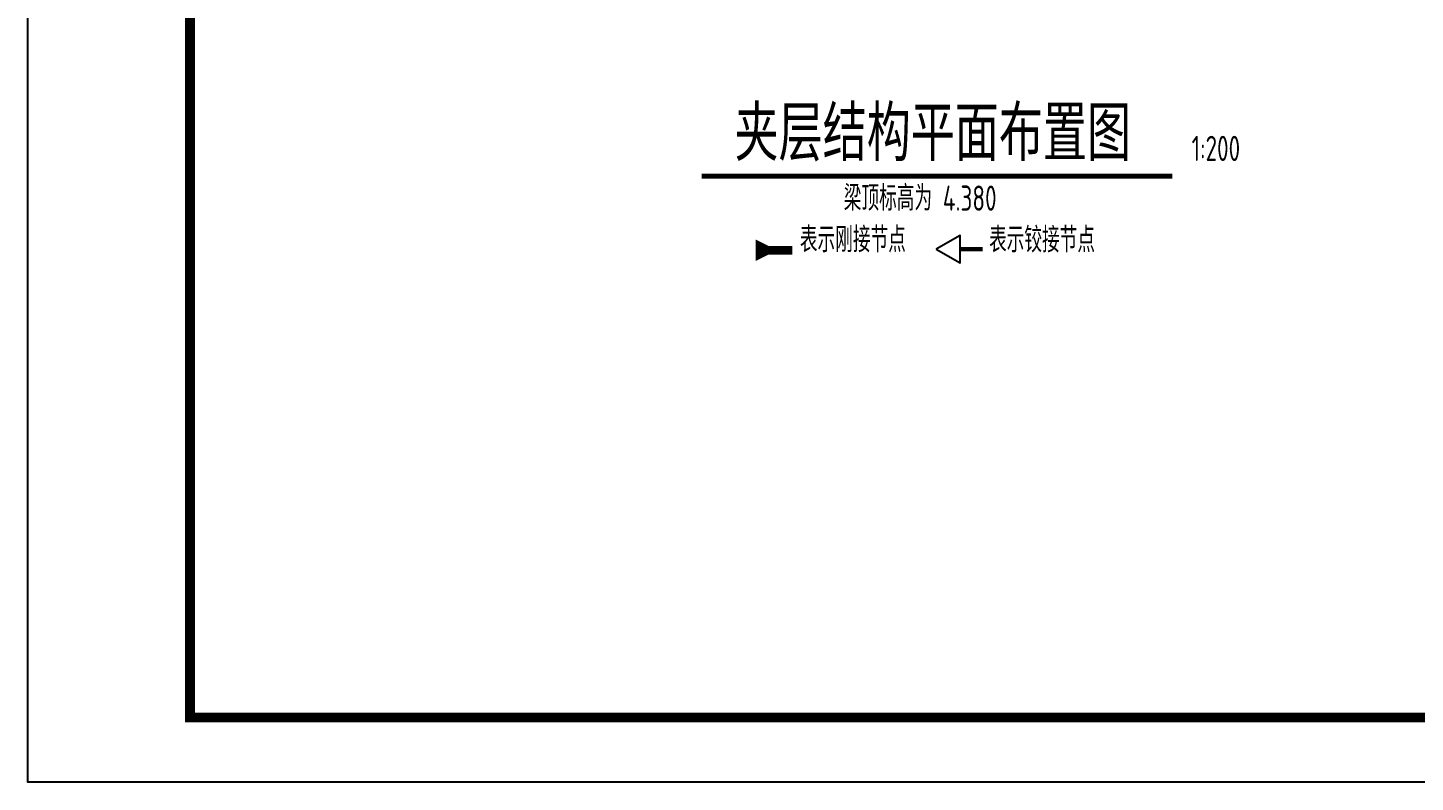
# Model space of a CAD drawing. Extents: x 180850 to 1399066, y 48356 to 327880.
# Drawn here: x 552678 to 582915, y 136382 to 152832 of the extents above; entities that cross this region are included whole.
import ezdxf
from ezdxf.enums import TextEntityAlignment as Align

# ---------------------------------------------------------------- set-up
doc = ezdxf.new("R2010")
doc.units = 0
doc.header["$LTSCALE"] = 1000
for name, color, linetype in [('DIM_SYMB', 3, 'Continuous'), ('Gjlx', 3, 'Continuous'), ('GZ', 50, 'Continuous'), ('Jjlx', 2, 'Continuous'), ('NUM', 7, 'Continuous'), ('PUB_TITLE', 4, 'Continuous'), ('STPM_RBEAM_SIG', 2, 'Continuous')]:
    doc.layers.add(name, color=color, linetype=linetype)
doc.styles.add('TSSD_Norm', font='tssdeng.shx', dxfattribs={"bigfont": 'hztxt.shx'})

msp = doc.modelspace()

# ---------------------------------------------------------------- linework, layer by layer
at = {"layer": 'DIM_SYMB', "const_width": 105}
msp.add_lwpolyline([(567362.43, 149596.35), (577621.42, 149596.35)], dxfattribs=at)
at = {"layer": 'Gjlx', "const_width": 187.5}
msp.add_lwpolyline([(568541.31, 147979.75), (569338.02, 147979.75)], dxfattribs=at)
at = {"layer": 'GZ'}
msp.add_lwpolyline([(572476.94, 148005.5), (572997.17, 147705.15), (572997.17, 148305.85)], close=True, dxfattribs=at)
at = {"layer": 'Jjlx', "const_width": 93.75}
msp.add_lwpolyline([(572997.17, 148005.5), (573490.54, 148005.5)], dxfattribs=at)
at = {"layer": 'PUB_TITLE'}
msp.add_lwpolyline([(552677.75, 220381.89), (671606.93, 220381.89), (671606.93, 136381.97), (552677.75, 136381.97)], close=True, dxfattribs=at)
at = {"layer": 'PUB_TITLE', "const_width": 212.12}
msp.add_lwpolyline([(556213.1, 137796.11), (556213.1, 218967.75), (670192.79, 218967.75), (670192.79, 137796.11)], close=True, dxfattribs=at)
at = {"layer": 'STPM_RBEAM_SIG'}
msp.add_lwpolyline([(568541.31, 147979.75, 468.75, 0, 0), (569010.06, 147979.75, 468.75, 0, 0)], format="xyseb", dxfattribs=at)

# ---------------------------------------------------------------- texts
at = {"layer": 'NUM', "linetype": 'ByBlock', "style": 'TSSD_Norm', "width": 0.8}
msp.add_text('夹层结构平面布置图', height=1200, dxfattribs=at).set_placement((568081.21, 149925.97))
at = {"layer": 'NUM', "style": 'TSSD_Norm', "width": 0.7}
msp.add_text('1:200', height=550, dxfattribs=at).set_placement((578041.42, 149925.97))
for s, p in [('梁顶标高为 4.380', (570461.31, 148676.78)), ('表示刚接节点', (569503.99, 147771.93)), ('表示铰接节点', (573626.79, 147768.1))]:
    msp.add_text(s, height=550, dxfattribs=at).set_placement(p, align=Align.BOTTOM_LEFT)

doc.saveas('drawing.dxf')
